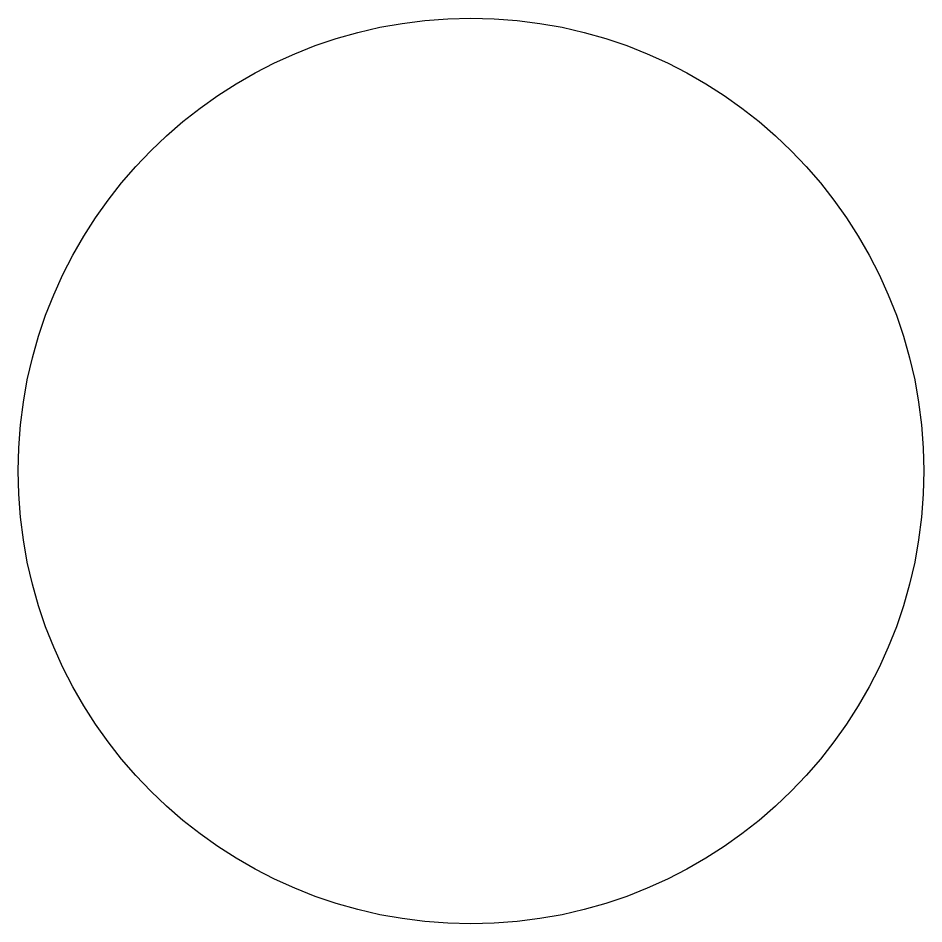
# Model space of a CAD drawing. Extents: x 65 to 85.5, y 219.5 to 240.
import ezdxf

# ---------------------------------------------------------------- set-up
doc = ezdxf.new("R2010")
doc.units = 0
doc.header["$MEASUREMENT"] = 0
doc.layers.get('0').update_dxf_attribs({"linetype": 'CONTINUOUS'})

msp = doc.modelspace()

# ---------------------------------------------------------------- linework, layer by layer
at = {"color": 7, "linetype": 'CONTINUOUS'}
msp.add_circle((75.25, 229.75), 10.25, dxfattribs=at)

doc.saveas('drawing.dxf')
